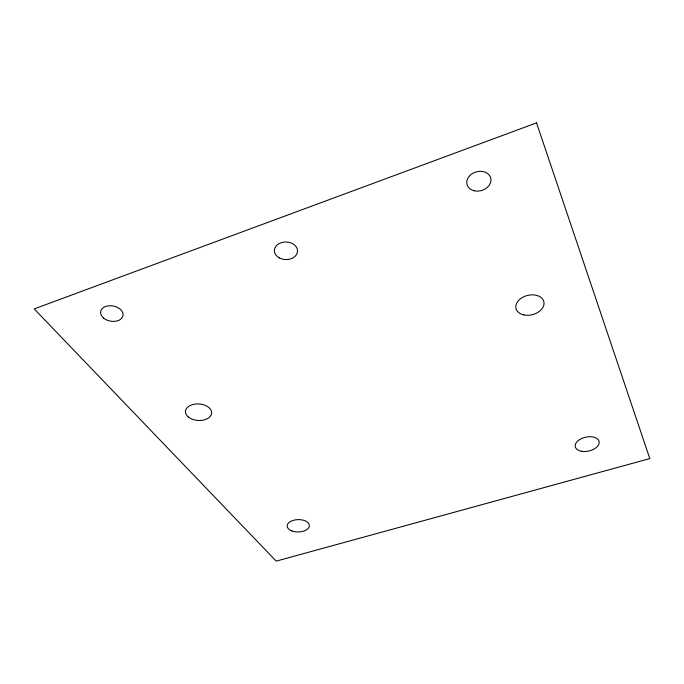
<?xml version="1.0" encoding="UTF-8"?>
<svg xmlns="http://www.w3.org/2000/svg" width="684" height="684" viewBox="0 0 684 684"><rect width="100%" height="100%" fill="white"/><g stroke="black" fill="none" stroke-linecap="round" stroke-linejoin="round"><path stroke-width="1.03" d="M536.538 122.872L34.2 308.911L276.208 561.128L649.8 458.579L536.538 122.872M474.192 190.759A12.269 9.696 -15.5 0 0 490.864 178.78A12.269 9.696 -15.5 0 0 471.524 174.129A12.269 9.696 -15.5 0 0 474.192 190.759M523.944 314.939A14.338 9.918 -13.8 0 0 543.985 302.448A14.338 9.918 -13.8 0 0 521.806 297.831A14.338 9.918 -13.8 0 0 523.944 314.939M188.408 417.069A13.116 8.259 3.8 0 0 210.783 415.624A13.116 8.259 3.8 0 0 196.368 403.97A13.116 8.259 3.8 0 0 188.408 417.069M279.44 257.953A11.56 8.789 1.9 0 0 297.48 251.592A11.56 8.789 1.9 0 0 280.936 242.786A11.56 8.789 1.9 0 0 279.44 257.953M103.609 318.077A11.363 7.704 10.3 0 0 122.598 316.863A11.363 7.704 10.3 0 0 109.269 305.748A11.363 7.704 10.3 0 0 103.609 318.077M581.665 451.303A12.209 7.097 -12.4 0 0 599.201 442.078A12.209 7.097 -12.4 0 0 580.716 438.974A12.209 7.097 -12.4 0 0 581.665 451.303M291.931 530.955A11.124 6.173 -1.3 0 0 309.365 526.124A11.124 6.173 -1.3 0 0 293.547 520.276A11.124 6.173 -1.3 0 0 291.931 530.955"/></g></svg>
